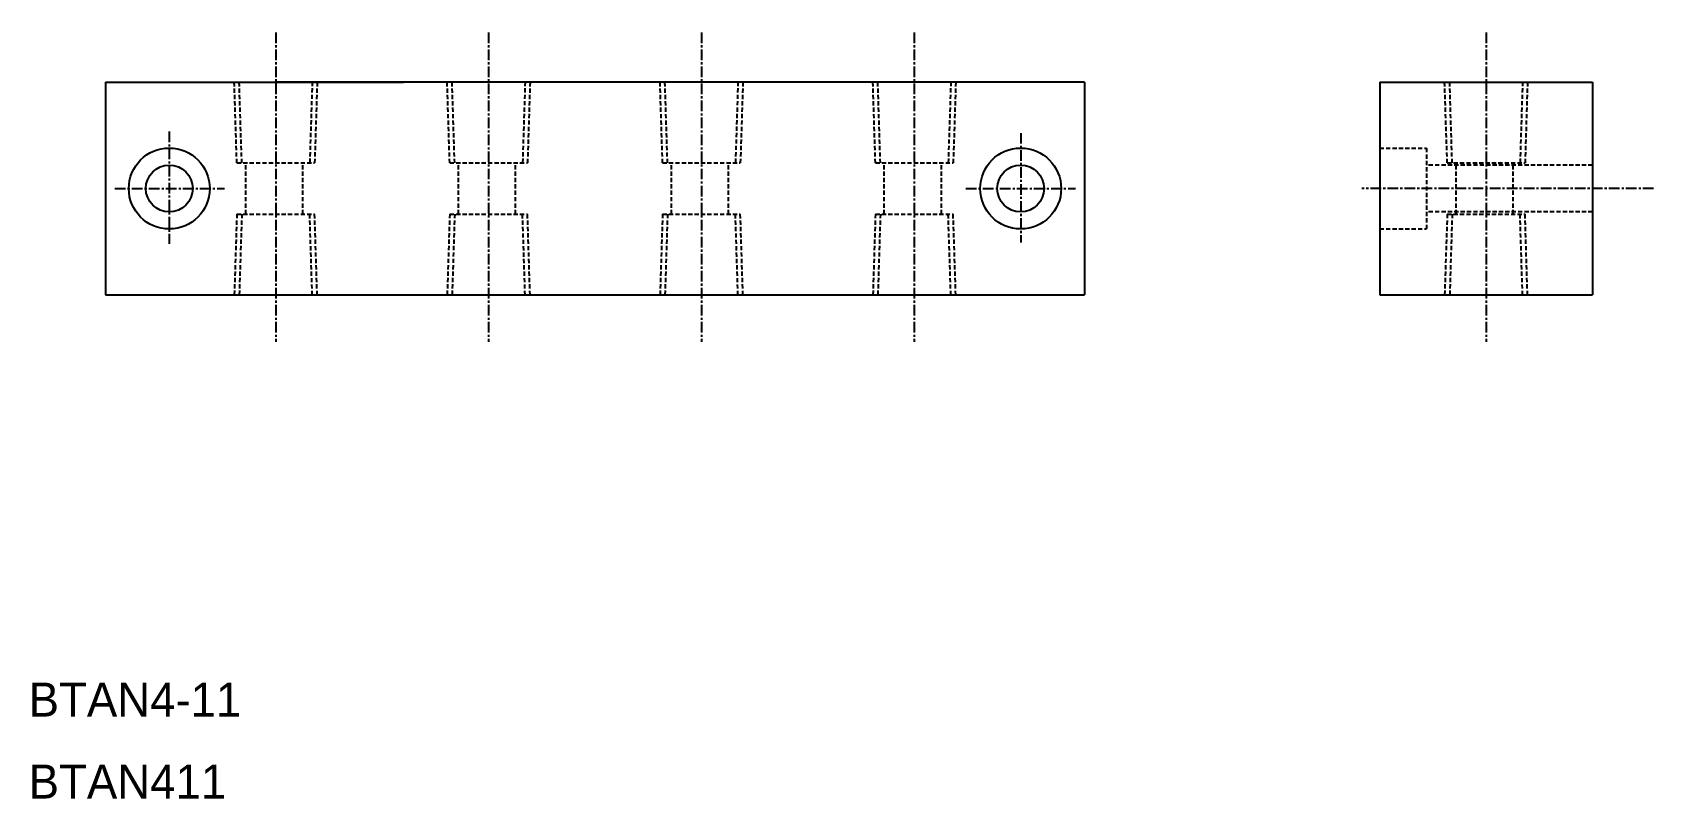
# Model space of a CAD drawing. Extents: x 4156 to 4346, y 16702 to 16792.
import ezdxf

# ---------------------------------------------------------------- set-up
doc = ezdxf.new("R2010")
doc.units = 0
doc.linetypes.add('CENTER', pattern=[2, 1.25, -0.25, 0.25, -0.25])
doc.linetypes.add('DASHED', pattern=[0.75, 0.5, -0.25])
doc.layers.get('0').update_dxf_attribs({"linetype": 'CONTINUOUS'})
doc.layers.add('CENTER', color=1, linetype='CENTER')

msp = doc.modelspace()

# ---------------------------------------------------------------- linework, layer by layer
at = {"color": 7, "linetype": 'CONTINUOUS'}
for p, q in [((4164.31, 16785.78), (4199.31, 16785.78)), ((4164.31, 16785.78), (4164.31, 16760.78)), ((4279.31, 16785.78), (4184.49, 16785.78)), ((4279.31, 16785.78), (4279.31, 16760.78)), ((4313.97, 16785.78), (4338.97, 16785.78)), ((4313.97, 16785.78), (4313.97, 16760.78)), ((4338.97, 16785.78), (4338.97, 16760.78)), ((4164.31, 16760.78), (4279.31, 16760.78)), ((4313.97, 16760.78), (4338.97, 16760.78))]:
    msp.add_line(p, q, dxfattribs=at)
at = {"color": 3, "linetype": 'DASHED'}
for p, q in [((4179.75, 16776.28), (4179.45, 16785.78)), ((4180.33, 16776.28), (4180.03, 16785.8)), ((4188.6, 16785.8), (4188.3, 16776.28)), ((4189.18, 16785.78), (4188.88, 16776.28)), ((4204.75, 16776.28), (4204.45, 16785.78)), ((4205.33, 16776.28), (4205.03, 16785.8)), ((4213.6, 16785.8), (4213.3, 16776.28)), ((4214.18, 16785.78), (4213.88, 16776.28)), ((4229.75, 16776.28), (4229.45, 16785.78)), ((4230.33, 16776.28), (4230.03, 16785.8)), ((4238.6, 16785.8), (4238.3, 16776.28)), ((4239.18, 16785.78), (4238.88, 16776.28)), ((4254.75, 16776.28), (4254.45, 16785.78)), ((4255.33, 16776.28), (4255.03, 16785.8)), ((4263.6, 16785.8), (4263.3, 16776.28)), ((4264.18, 16785.78), (4263.88, 16776.28)), ((4321.9, 16776.28), (4321.6, 16785.78)), ((4322.48, 16776.28), (4322.19, 16785.8)), ((4330.75, 16785.8), (4330.45, 16776.28)), ((4331.33, 16785.78), (4331.04, 16776.28)), ((4313.97, 16778.03), (4319.47, 16778.03)), ((4319.47, 16778.03), (4319.47, 16768.53)), ((4179.75, 16776.28), (4188.88, 16776.28)), ((4180.79, 16770.28), (4180.79, 16776.28)), ((4187.49, 16770.28), (4187.49, 16776.28)), ((4204.75, 16776.28), (4213.88, 16776.28)), ((4205.79, 16770.28), (4205.79, 16776.28)), ((4212.49, 16770.28), (4212.49, 16776.28)), ((4229.75, 16776.28), (4238.88, 16776.28)), ((4230.79, 16770.28), (4230.79, 16776.28)), ((4237.49, 16770.28), (4237.49, 16776.28)), ((4254.75, 16776.28), (4263.88, 16776.28)), ((4255.79, 16770.28), (4255.79, 16776.28)), ((4262.49, 16770.28), (4262.49, 16776.28)), ((4338.97, 16776.03), (4319.47, 16776.03)), ((4321.9, 16776.28), (4331.04, 16776.28)), ((4322.94, 16770.28), (4322.94, 16776.28)), ((4329.64, 16770.28), (4329.64, 16776.28)), ((4179.75, 16770.28), (4179.45, 16760.78)), ((4179.75, 16770.28), (4188.88, 16770.28)), ((4180.33, 16770.28), (4180.03, 16760.77)), ((4188.6, 16760.77), (4188.3, 16770.28)), ((4189.18, 16760.78), (4188.88, 16770.28)), ((4204.75, 16770.28), (4204.45, 16760.78)), ((4204.75, 16770.28), (4213.88, 16770.28)), ((4205.33, 16770.28), (4205.03, 16760.77)), ((4213.6, 16760.77), (4213.3, 16770.28)), ((4214.18, 16760.78), (4213.88, 16770.28)), ((4229.75, 16770.28), (4229.45, 16760.78)), ((4229.75, 16770.28), (4238.88, 16770.28)), ((4230.33, 16770.28), (4230.03, 16760.77)), ((4238.6, 16760.77), (4238.3, 16770.28)), ((4239.18, 16760.78), (4238.88, 16770.28)), ((4254.75, 16770.28), (4254.45, 16760.78)), ((4254.75, 16770.28), (4263.88, 16770.28)), ((4255.33, 16770.28), (4255.03, 16760.77)), ((4263.6, 16760.77), (4263.3, 16770.28)), ((4264.18, 16760.78), (4263.88, 16770.28)), ((4338.97, 16770.53), (4319.47, 16770.53)), ((4321.9, 16770.28), (4321.6, 16760.78)), ((4321.9, 16770.28), (4331.04, 16770.28)), ((4322.48, 16770.28), (4322.19, 16760.77)), ((4330.75, 16760.77), (4330.45, 16770.28)), ((4331.33, 16760.78), (4331.04, 16770.28)), ((4313.97, 16768.53), (4319.47, 16768.53))]:
    msp.add_line(p, q, dxfattribs=at)
at = {"color": 7, "linetype": 'CONTINUOUS'}
for centre, radius in [((4171.81, 16773.28), 4.75), ((4271.81, 16773.28), 4.75), ((4171.81, 16773.28), 2.75), ((4271.81, 16773.28), 2.75)]:
    msp.add_circle(centre, radius, dxfattribs=at)
at = {"layer": 'CENTER', "color": 1, "linetype": 'CENTER'}
for p, q in [((4184.31, 16791.61), (4184.31, 16755.27)), ((4209.31, 16791.61), (4209.31, 16755.27)), ((4234.31, 16791.61), (4234.31, 16755.27)), ((4259.31, 16791.61), (4259.31, 16755.27)), ((4326.47, 16791.61), (4326.47, 16755.27)), ((4171.81, 16779.96), (4171.81, 16766.78)), ((4271.81, 16779.8), (4271.81, 16766.94)), ((4165.42, 16773.28), (4178.28, 16773.28)), ((4265.37, 16773.28), (4278.24, 16773.28)), ((4346.14, 16773.28), (4311.87, 16773.28))]:
    msp.add_line(p, q, dxfattribs=at)

# ---------------------------------------------------------------- texts
at = {"color": 7, "linetype": 'CONTINUOUS'}
for s, p in [('BTAN4-11', (4155.3, 16711.26)), ('BTAN411', (4155.3, 16701.63))]:
    msp.add_text(s, height=4, dxfattribs=at).set_placement(p)

doc.saveas('drawing.dxf')
